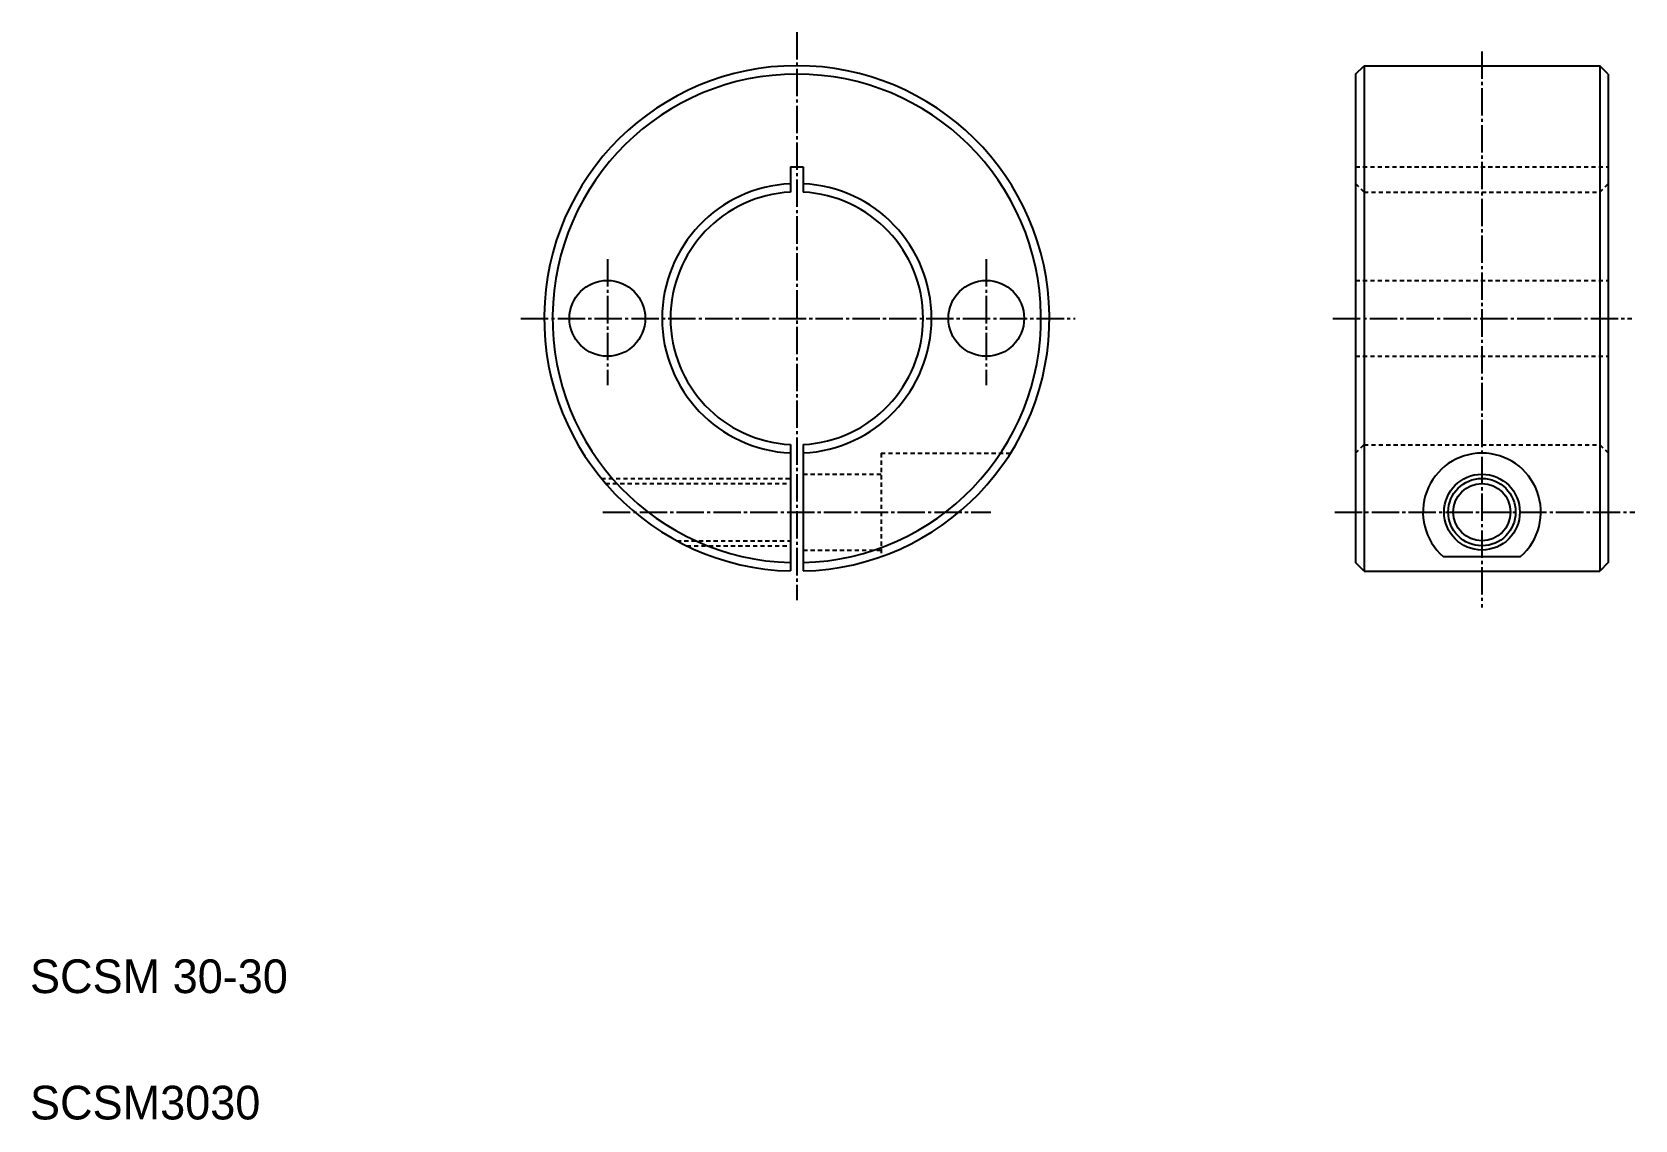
# Model space of a CAD drawing. Extents: x 10 to 201, y 10 to 139.
import ezdxf

# ---------------------------------------------------------------- set-up
doc = ezdxf.new("R2010")
doc.units = 0
doc.header["$LTSCALE"] = 0.25
doc.linetypes.add('CENTER', pattern=[17.5, 13, -1.5, 1.5, -1.5])
doc.linetypes.add('DASHED', pattern=[3.5, 2, -1.5])
doc.layers.get('0').update_dxf_attribs({"linetype": 'CONTINUOUS'})
doc.layers.add('CENTER', color=1, linetype='CENTER')

msp = doc.modelspace()

# ---------------------------------------------------------------- linework, layer by layer
at = {"color": 7, "linetype": 'CONTINUOUS'}
for p, q in [((167.418032, 134.104396), (168.418032, 135.104396)), ((167.418032, 134.104396), (167.418032, 76.104396)), ((168.418032, 135.104396), (196.418032, 135.104396)), ((168.418032, 135.104396), (168.418032, 75.104396)), ((197.418032, 134.104396), (196.418032, 135.104396)), ((196.418032, 135.104396), (196.418032, 75.104396)), ((197.418032, 134.104396), (197.418032, 76.104396)), ((100.308533, 123.104396), (101.808533, 123.104396)), ((100.308533, 123.104396), (100.308533, 120.085634)), ((101.808533, 123.104396), (101.808533, 120.085634)), ((100.308533, 90.123158), (100.308533, 75.113772)), ((101.808533, 90.123158), (101.808533, 75.113772)), ((168.418032, 75.104396), (167.418032, 76.104396)), ((168.418032, 75.104396), (196.418032, 75.104396)), ((197.418032, 76.104396), (196.418032, 75.104396))]:
    msp.add_line(p, q, dxfattribs=at)
at = {"color": 3, "linetype": 'DASHED'}
for p, q in [((167.418032, 123.104396), (197.418032, 123.104396)), ((168.418033, 120.104396), (167.418032, 121.104398)), ((168.418032, 120.104396), (196.418032, 120.104396)), ((196.41803, 120.104396), (197.418032, 121.104396)), ((167.418032, 109.604396), (197.418032, 109.604396)), ((167.418032, 100.604396), (197.418032, 100.604396)), ((167.418032, 89.104396), (168.418031, 90.104396)), ((168.418032, 90.104396), (196.418032, 90.104396)), ((196.41803, 90.104396), (197.418032, 89.104396)), ((111.058533, 89.104396), (111.058533, 76.820125)), ((111.058533, 89.104396), (126.435688, 89.104396)), ((77.84216, 86.104396), (100.308533, 86.104396)), ((101.808533, 86.604396), (111.058533, 86.604396)), ((78.346422, 85.504396), (100.308533, 85.504396)), ((86.809323, 78.704396), (100.308533, 78.704396)), ((87.981837, 78.104396), (100.308533, 78.104396)), ((101.808533, 77.604396), (111.058533, 77.604396))]:
    msp.add_line(p, q, dxfattribs=at)
for p, q in [((169.918032, 105.104396), (169.918132, 105.104396)), ((77.392549, 86.104396), (77.392549, 86.104496)), ((83.947877, 86.104396), (83.947977, 86.104396)), ((177.82712, 76.820125), (187.008945, 76.820125))]:
    msp.add_line(p, q)
for centre in [(78.558533, 105.104396), (123.558533, 105.104396)]:
    msp.add_circle(centre, 4.5)
at = {"color": 7, "linetype": 'CONTINUOUS'}
for radius in [4.5, 3.4]:
    msp.add_circle((182.418032, 82.104396), radius, dxfattribs=at)
at = {"color": 3, "linetype": 'CONTINUOUS'}
msp.add_circle((182.418032, 82.104396), 4, dxfattribs=at)
for radius, start, end in [(30, 271.432544, 268.567456), (29, 271.481953, 268.518047)]:
    msp.add_arc((101.058533, 105.104396), radius, start, end)
at = {"color": 7, "linetype": 'CONTINUOUS'}
for centre, radius, start, end in [((101.058533, 105.104396), 16, 92.686726, 267.31328), ((101.058533, 105.104396), 15, 92.865984, 267.13403), ((101.058533, 105.104396), 16, 272.68673, 87.313272), ((101.058533, 105.104396), 15, 272.86599, 87.134014), ((182.418032, 82.104396), 7, 310.983726, 229.016274)]:
    msp.add_arc(centre, radius, start, end, dxfattribs=at)
at = {"layer": 'CENTER', "color": 1, "linetype": 'CENTER'}
for p, q in [((101.058533, 139.094908), (101.058533, 71.646166)), ((182.418032, 136.80714), (182.418032, 70.798428)), ((78.558533, 112.137094), (78.558533, 97.186553)), ((123.558533, 112.137094), (123.558533, 97.186553)), ((68.289084, 105.104396), (134.10679, 105.104396)), ((164.71334, 105.104396), (200.214092, 105.104396)), ((78.031376, 82.104396), (124.085691, 82.104396)), ((164.962603, 82.104396), (200.588799, 82.104396))]:
    msp.add_line(p, q, dxfattribs=at)

# ---------------------------------------------------------------- texts
for s, p in [('SCSM 30-30', (10, 25)), ('SCSM3030', (10, 10))]:
    msp.add_text(s, height=4).set_placement(p)

doc.saveas('drawing.dxf')
